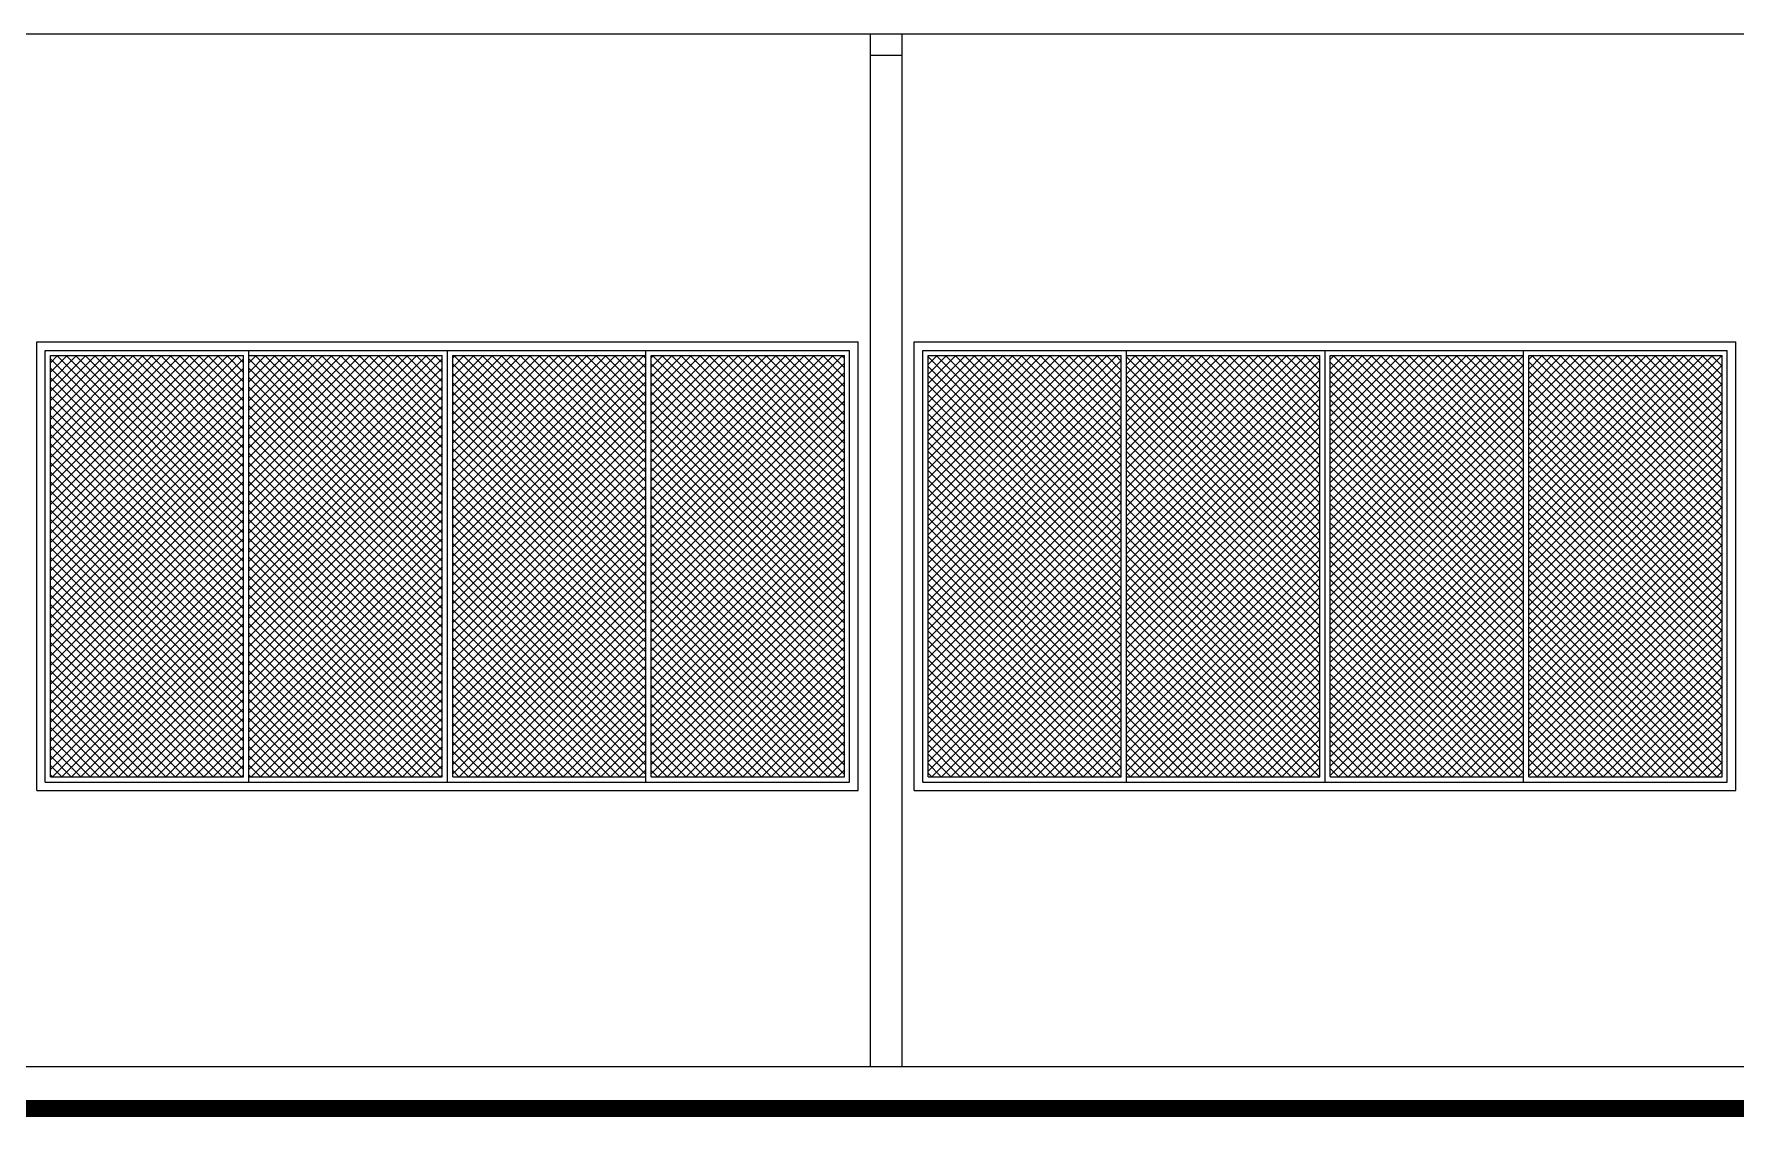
# Model space of a CAD drawing. Extents: x 5924 to 15219, y 2637 to 8140.
# Drawn here: x 8776 to 9584, y 6850 to 7364 of the extents above; entities that cross this region are included whole.
import ezdxf

# ---------------------------------------------------------------- set-up
doc = ezdxf.new("R2010")
doc.units = 0
doc.header["$LTSCALE"] = 35
for name, color, linetype in [('ESPECARQ', 2, 'CONTINUOUS'), ('ESTRUT', 12, 'CONTINUOUS'), ('HACHURA', 13, 'CONTINUOUS'), ('LINVISTA', 13, 'CONTINUOUS')]:
    doc.layers.add(name, color=color, linetype=linetype)

msp = doc.modelspace()

# ---------------------------------------------------------------- hatches: boundary and pattern name
at = {"layer": 'HACHURA'}
h = msp.add_hatch(dxfattribs=at)
h.set_pattern_fill('ANSI37', color=256, style=0)
h.paths.add_polyline_path([(8875.737, 7211.358), (8783.987, 7211.358), (8783.987, 7011.358), (8875.737, 7011.358)])
h.paths.add_polyline_path([(8969.987, 7211.358), (8878.237, 7211.358), (8878.237, 7011.358), (8969.987, 7011.358)])
h.paths.add_polyline_path([(9066.737, 7211.358), (8974.987, 7211.358), (8974.987, 7011.358), (9066.737, 7011.358)])
h.paths.add_polyline_path([(9160.987, 7211.358), (9069.237, 7211.358), (9069.237, 7011.358), (9160.987, 7011.358)])
h.paths.add_polyline_path([(9292.437, 7211.358), (9200.687, 7211.358), (9200.687, 7011.358), (9292.437, 7011.358)])
h.paths.add_polyline_path([(9386.687, 7211.358), (9294.937, 7211.358), (9294.937, 7011.358), (9386.687, 7011.358)])
h.paths.add_polyline_path([(9483.437, 7211.358), (9391.687, 7211.358), (9391.687, 7011.358), (9483.437, 7011.358)])
h.paths.add_polyline_path([(9577.687, 7211.358), (9485.937, 7211.358), (9485.937, 7011.358), (9577.687, 7011.358)])

# ---------------------------------------------------------------- linework, layer by layer
at = {"layer": 'ESPECARQ'}
for p, q in [((8777.487, 7217.858), (9167.487, 7217.858)), ((8777.487, 7004.858), (8777.487, 7217.858)), ((9167.487, 7004.858), (9167.487, 7217.858)), ((9194.187, 7217.858), (9584.187, 7217.858)), ((9194.187, 7004.858), (9194.187, 7217.858)), ((9584.187, 7004.858), (9584.187, 7217.858)), ((8781.487, 7008.858), (8781.487, 7213.858)), ((8781.487, 7213.858), (9163.487, 7213.858)), ((8783.987, 7211.358), (8875.737, 7211.358)), ((8783.987, 7011.358), (8783.987, 7211.358)), ((8875.737, 7011.358), (8875.737, 7211.358)), ((8878.237, 7008.858), (8878.237, 7213.858)), ((8878.237, 7211.358), (8969.987, 7211.358)), ((8969.987, 7011.358), (8969.987, 7211.358)), ((8972.487, 7008.858), (8972.487, 7213.858)), ((8974.987, 7211.358), (9066.737, 7211.358)), ((8974.987, 7011.358), (8974.987, 7211.358)), ((9066.737, 7008.858), (9066.737, 7213.858)), ((9069.237, 7211.358), (9160.987, 7211.358)), ((9069.237, 7011.358), (9069.237, 7211.358)), ((9160.987, 7011.358), (9160.987, 7211.358)), ((9163.487, 7008.858), (9163.487, 7213.858)), ((9198.187, 7008.858), (9198.187, 7213.858)), ((9198.187, 7213.858), (9580.187, 7213.858)), ((9200.687, 7211.358), (9292.437, 7211.358)), ((9200.687, 7011.358), (9200.687, 7211.358)), ((9292.437, 7011.358), (9292.437, 7211.358)), ((9294.937, 7008.858), (9294.937, 7213.858)), ((9294.937, 7211.358), (9386.687, 7211.358)), ((9386.687, 7011.358), (9386.687, 7211.358)), ((9389.187, 7008.858), (9389.187, 7213.858)), ((9391.687, 7211.358), (9483.437, 7211.358)), ((9391.687, 7011.358), (9391.687, 7211.358)), ((9483.437, 7008.858), (9483.437, 7213.858)), ((9485.937, 7211.358), (9577.687, 7211.358)), ((9485.937, 7011.358), (9485.937, 7211.358)), ((9577.687, 7011.358), (9577.687, 7211.358)), ((9580.187, 7008.858), (9580.187, 7213.858)), ((8781.487, 7008.858), (9163.487, 7008.858)), ((8783.987, 7011.358), (8875.737, 7011.358)), ((8878.237, 7011.358), (8969.987, 7011.358)), ((8974.987, 7011.358), (9066.737, 7011.358)), ((9069.237, 7011.358), (9160.987, 7011.358)), ((9198.187, 7008.858), (9580.187, 7008.858)), ((9200.687, 7011.358), (9292.437, 7011.358)), ((9294.937, 7011.358), (9386.687, 7011.358)), ((9391.687, 7011.358), (9483.437, 7011.358)), ((9485.937, 7011.358), (9577.687, 7011.358)), ((8777.487, 7004.858), (9167.487, 7004.858)), ((9194.187, 7004.858), (9584.187, 7004.858))]:
    msp.add_line(p, q, dxfattribs=at)
at = {"layer": 'ESTRUT'}
for p, q in [((9173.339, 6873.858), (9173.339, 7364.056)), ((9188.339, 6873.858), (9188.339, 7364.056)), ((9188.339, 7353.858), (9173.339, 7353.858)), ((7089.693, 6873.858), (11271.839, 6873.858))]:
    msp.add_line(p, q, dxfattribs=at)
at = {"layer": 'ESTRUT', "const_width": 8}
msp.add_lwpolyline([(6389.693, 6853.858), (12216.59, 6853.858)], dxfattribs=at)
at = {"layer": 'LINVISTA'}
msp.add_line((11371.839, 7364.056), (7607.465, 7364.056), dxfattribs=at)

doc.saveas('drawing.dxf')
